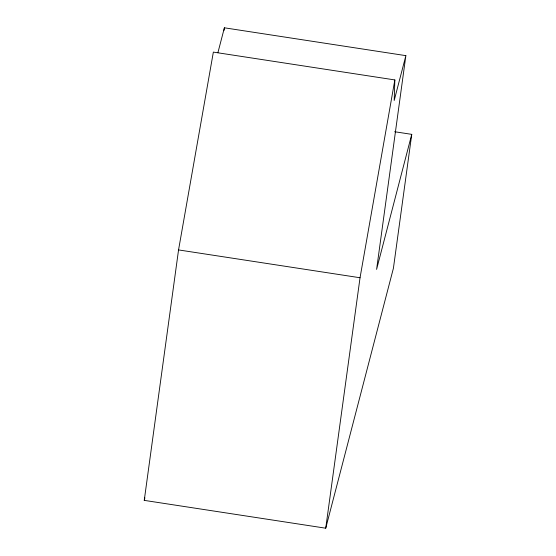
<?xml version="1.0" encoding="UTF-8"?>
<svg xmlns="http://www.w3.org/2000/svg" width="556" height="556" viewBox="0 0 556 556"><rect width="100%" height="100%" fill="white"/><g stroke="black" fill="none" stroke-linecap="round" stroke-linejoin="round"><path stroke-width="0.83" d="M411.753 134.357L393.412 268.249L325.733 528.2L144.247 500.372L178.552 249.922L213.358 52.104L394.843 79.932L394.197 100.476L405.873 55.628L376.593 269.403L411.753 134.357L394.628 131.73M224.033 30.406L224.395 27.8L405.873 55.649M325.733 528.2L360.038 277.75L394.843 79.932M217.903 52.716L224.395 27.8M144.247 500.372L144.901 497.863M178.552 249.922L360.038 277.75"/></g></svg>
